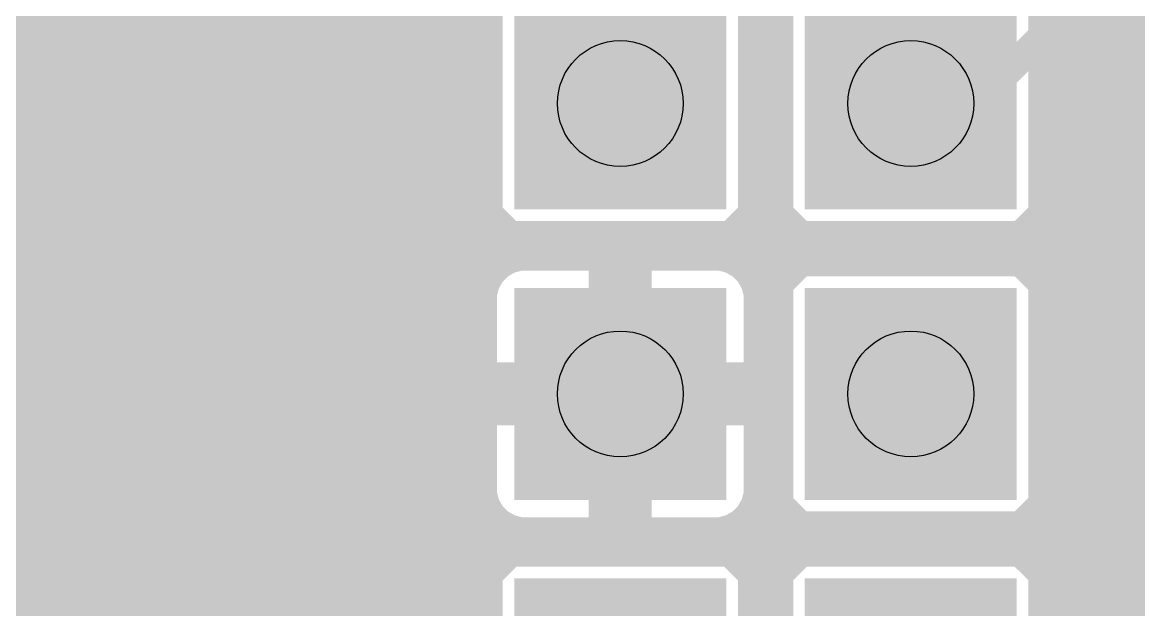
# Model space of a CAD drawing. Extents: x 0 to 10.8, y 0 to 6.1.
# Drawn here: x 4.0871 to 4.4713, y 1.7009 to 1.9032 of the extents above; entities that cross this region are included whole.
import ezdxf

# ---------------------------------------------------------------- set-up
doc = ezdxf.new("R2010")
doc.units = 0
for name, color, linetype in [('1', 22, 'CONTINUOUS'), ('116', 253, 'CONTINUOUS'), ('16', 175, 'CONTINUOUS'), ('17', 82, 'CONTINUOUS'), ('21', 253, 'CONTINUOUS'), ('29', 253, 'CONTINUOUS'), ('30', 253, 'CONTINUOUS'), ('44', 253, 'CONTINUOUS')]:
    doc.layers.add(name, color=color, linetype=linetype)

# ---------------------------------------------------------------- blocks, each defined once
blk = doc.blocks.new('SQUAREP')
blk.add_solid([(-0.5, -0.5), (0.5, -0.5), (-0.5, 0.5), (0.5, 0.5)])

msp = doc.modelspace()

# ---------------------------------------------------------------- linework, layer by layer
at = {"layer": '1'}
for points, const_width in [([(5.25, 2.71), (4.42, 1.88)], 0.01), ([(5.27, 2.7), (4.465, 1.895)], 0.01), ([(4.244433, 1.914303), (4.244433, 1.836087)], 0.016), ([(4.34139, 1.836087), (4.34139, 1.914303)], 0.016), ([(4.344433, 1.914303), (4.344433, 1.836087)], 0.016), ([(3.920449, 1.904), (4.244433, 1.904)], 0.016), ([(4.34139, 1.904), (4.344433, 1.904)], 0.016), ([(4.465, 1.895), (4.465, 1.63)], 0.01), ([(3.920449, 1.888), (4.244433, 1.888)], 0.016), ([(4.34139, 1.888), (4.344433, 1.888)], 0.016), ([(4.395, 1.88), (4.392913, 1.875197)], 0.01), ([(4.42, 1.88), (4.395, 1.88)], 0.01), ([(3.920449, 1.872), (4.244433, 1.872)], 0.016), ([(4.34139, 1.872), (4.344433, 1.872)], 0.016), ([(4.44139, 1.871693), (4.444, 1.874307)], 0.016), ([(4.44139, 1.836087), (4.44139, 1.871693)], 0.016), ([(4.441693, 1.872), (4.444, 1.872)], 0.016), ([(4.444, 1.874307), (4.444, 1.638697)], 0.016), ([(3.912457, 1.856), (4.244433, 1.856)], 0.016), ([(4.34139, 1.856), (4.344433, 1.856)], 0.016), ([(4.44139, 1.856), (4.444, 1.856)], 0.016), ([(3.624693, 1.84), (4.244433, 1.84)], 0.016), ([(4.34139, 1.84), (4.344433, 1.84)], 0.016), ([(4.44139, 1.84), (4.444, 1.84)], 0.016), ([(4.244433, 1.836087), (4.253803, 1.826717)], 0.016), ([(4.33202, 1.826717), (4.34139, 1.836087)], 0.016), ([(4.344433, 1.836087), (4.353803, 1.826717)], 0.016), ([(4.43202, 1.826717), (4.44139, 1.836087)], 0.016), ([(4.258059, 1.825673), (4.253484, 1.824445)], 0.016), ([(4.253803, 1.826717), (4.33202, 1.826717)], 0.016), ([(4.290079, 1.825673), (4.258059, 1.825673)], 0.016), ([(4.290079, 1.778047), (4.290079, 1.825673)], 0.016), ([(4.327764, 1.825673), (4.29574, 1.825673)], 0.016), ([(4.29574, 1.825673), (4.29574, 1.778047)], 0.016), ([(4.332339, 1.824445), (4.327764, 1.825673)], 0.016), ([(4.353803, 1.826717), (4.43202, 1.826717)], 0.016), ([(3.640693, 1.824), (4.252713, 1.824)], 0.016), ([(4.249378, 1.822079), (4.246028, 1.818728)], 0.016), ([(4.253484, 1.824445), (4.249378, 1.822079)], 0.016), ([(4.290079, 1.824), (4.29574, 1.824)], 0.016), ([(4.336445, 1.822079), (4.332339, 1.824445)], 0.016), ([(4.333114, 1.824), (4.444, 1.824)], 0.016), ([(4.339795, 1.818728), (4.336445, 1.822079)], 0.016), ([(4.353803, 1.823673), (4.344433, 1.814303)], 0.016), ([(4.43202, 1.823673), (4.353803, 1.823673)], 0.016), ([(4.44139, 1.814303), (4.43202, 1.823673)], 0.016), ([(4.246028, 1.818728), (4.243661, 1.814622)], 0.016), ([(4.342161, 1.814622), (4.339795, 1.818728)], 0.016), ([(4.243661, 1.814622), (4.242433, 1.810047)], 0.016), ([(4.34339, 1.810047), (4.342161, 1.814622)], 0.016), ([(4.344433, 1.814303), (4.344433, 1.736087)], 0.016), ([(4.44139, 1.736087), (4.44139, 1.814303)], 0.016), ([(4.242433, 1.810047), (4.242433, 1.778024)], 0.016), ([(4.34339, 1.778024), (4.34339, 1.810047)], 0.016), ([(3.656693, 1.808), (4.242433, 1.808)], 0.016), ([(4.290079, 1.808), (4.29574, 1.808)], 0.016), ([(4.34339, 1.808), (4.344433, 1.808)], 0.016), ([(4.44139, 1.808), (4.444, 1.808)], 0.016), ([(3.672693, 1.792), (4.242433, 1.792)], 0.016), ([(4.290079, 1.792), (4.29574, 1.792)], 0.016), ([(4.34339, 1.792), (4.344433, 1.792)], 0.016), ([(4.44139, 1.792), (4.444, 1.792)], 0.016), ([(3.688693, 1.776), (4.290059, 1.776)], 0.016), ([(4.242433, 1.778024), (4.290059, 1.778024)], 0.016), ([(4.290059, 1.778024), (4.290059, 1.772362)], 0.016), ([(4.29574, 1.778047), (4.290079, 1.778047)], 0.016), ([(4.295764, 1.772362), (4.295764, 1.778024)], 0.016), ([(4.295764, 1.778024), (4.34339, 1.778024)], 0.016), ([(4.295764, 1.776), (4.344433, 1.776)], 0.016), ([(4.44139, 1.776), (4.444, 1.776)], 0.016), ([(4.290059, 1.772362), (4.242433, 1.772362)], 0.016), ([(4.242433, 1.772362), (4.242433, 1.740343)], 0.016), ([(4.290079, 1.724717), (4.290079, 1.772343)], 0.016), ([(4.290079, 1.772343), (4.29574, 1.772343)], 0.016), ([(4.29574, 1.772343), (4.29574, 1.724717)], 0.016), ([(4.34339, 1.772362), (4.295764, 1.772362)], 0.016), ([(4.34339, 1.740343), (4.34339, 1.772362)], 0.016), ([(3.704693, 1.76), (4.242433, 1.76)], 0.016), ([(4.290079, 1.76), (4.29574, 1.76)], 0.016), ([(4.34339, 1.76), (4.344433, 1.76)], 0.016), ([(4.44139, 1.76), (4.444, 1.76)], 0.016), ([(3.720693, 1.744), (4.242433, 1.744)], 0.016), ([(4.290079, 1.744), (4.29574, 1.744)], 0.016), ([(4.34339, 1.744), (4.344433, 1.744)], 0.016), ([(4.44139, 1.744), (4.444, 1.744)], 0.016), ([(4.242433, 1.740343), (4.243661, 1.735768)], 0.016), ([(4.342161, 1.735768), (4.34339, 1.740343)], 0.016), ([(4.243661, 1.735768), (4.246028, 1.731661)], 0.016), ([(4.339795, 1.731661), (4.342161, 1.735768)], 0.016), ([(4.344433, 1.736087), (4.353803, 1.726717)], 0.016), ([(4.43202, 1.726717), (4.44139, 1.736087)], 0.016), ([(4.246028, 1.731661), (4.249378, 1.728311)], 0.016), ([(4.336445, 1.728311), (4.339795, 1.731661)], 0.016), ([(3.736693, 1.728), (4.249917, 1.728)], 0.016), ([(4.249378, 1.728311), (4.253484, 1.725945)], 0.016), ([(4.253484, 1.725945), (4.258059, 1.724717)], 0.016), ([(4.290079, 1.728), (4.29574, 1.728)], 0.016), ([(4.327764, 1.724717), (4.332339, 1.725945)], 0.016), ([(4.332339, 1.725945), (4.336445, 1.728311)], 0.016), ([(4.335902, 1.728), (4.35252, 1.728)], 0.016), ([(4.353803, 1.726717), (4.43202, 1.726717)], 0.016), ([(4.433303, 1.728), (4.444, 1.728)], 0.016), ([(4.253803, 1.723673), (4.244433, 1.714303)], 0.016), ([(4.33202, 1.723673), (4.253803, 1.723673)], 0.016), ([(4.258059, 1.724717), (4.290079, 1.724717)], 0.016), ([(4.29574, 1.724717), (4.327764, 1.724717)], 0.016), ([(4.34139, 1.714303), (4.33202, 1.723673)], 0.016), ([(4.353803, 1.723673), (4.344433, 1.714303)], 0.016), ([(4.43202, 1.723673), (4.353803, 1.723673)], 0.016), ([(4.44139, 1.714303), (4.43202, 1.723673)], 0.016), ([(4.244433, 1.714303), (4.244433, 1.710996)], 0.016), ([(4.34139, 1.636087), (4.34139, 1.714303)], 0.016), ([(4.344433, 1.714303), (4.344433, 1.636087)], 0.016), ([(4.44139, 1.636087), (4.44139, 1.714303)], 0.016), ([(3.752693, 1.712), (4.244433, 1.712)], 0.016), ([(4.244433, 1.710996), (3.753697, 1.710996)], 0.016), ([(4.34139, 1.712), (4.344433, 1.712)], 0.016), ([(4.44139, 1.712), (4.444, 1.712)], 0.016), ([(4.34139, 1.696), (4.344433, 1.696)], 0.016), ([(4.44139, 1.696), (4.444, 1.696)], 0.016)]:
    msp.add_lwpolyline(points, dxfattribs=dict(at, const_width=const_width))
for points, const_width in [([(4.244433, 1.9, 1), (4.244433, 1.908)], 0.008), ([(4.34139, 1.908, 1), (4.34139, 1.9)], 0.008), ([(4.344433, 1.9, 1), (4.344433, 1.908)], 0.008), ([(4.4675, 1.895, 1), (4.4625, 1.895)], 0.005), ([(4.463232, 1.896768, 1), (4.466768, 1.893232)], 0.005), ([(4.244433, 1.884, 1), (4.244433, 1.892)], 0.008), ([(4.34139, 1.892, 1), (4.34139, 1.884)], 0.008), ([(4.344433, 1.884, 1), (4.344433, 1.892)], 0.008), ([(4.395, 1.8825, 1), (4.395, 1.8775)], 0.005), ([(4.397293, 1.879004, 1), (4.392707, 1.880996)], 0.005), ([(4.418232, 1.881768, 1), (4.421768, 1.878232)], 0.005), ([(4.42, 1.8775, 1), (4.42, 1.8825)], 0.005), ([(4.244433, 1.868, 1), (4.244433, 1.876)], 0.008), ([(4.34139, 1.876, 1), (4.34139, 1.868)], 0.008), ([(4.344433, 1.868, 1), (4.344433, 1.876)], 0.008), ([(4.44539, 1.871693, 1), (4.43739, 1.871693)], 0.008), ([(4.441693, 1.876, 1), (4.441693, 1.868)], 0.008), ([(4.448, 1.874307, 1), (4.44, 1.874307)], 0.008), ([(4.446831, 1.871481, 1), (4.441169, 1.877133)], 0.008), ([(4.444, 1.868, 1), (4.444, 1.876)], 0.008), ([(4.39062, 1.876193, 1), (4.395206, 1.874201)], 0.005), ([(4.438559, 1.874519, 1), (4.44422, 1.868867)], 0.008), ([(4.244433, 1.852, 1), (4.244433, 1.86)], 0.008), ([(4.34139, 1.86, 1), (4.34139, 1.852)], 0.008), ([(4.344433, 1.852, 1), (4.344433, 1.86)], 0.008), ([(4.44139, 1.86, 1), (4.44139, 1.852)], 0.008), ([(4.444, 1.852, 1), (4.444, 1.86)], 0.008), ([(4.244433, 1.836, 1), (4.244433, 1.844)], 0.008), ([(4.34139, 1.844, 1), (4.34139, 1.836)], 0.008), ([(4.344433, 1.836, 1), (4.344433, 1.844)], 0.008), ([(4.44139, 1.844, 1), (4.44139, 1.836)], 0.008), ([(4.444, 1.836, 1), (4.444, 1.844)], 0.008), ([(4.247261, 1.838915, 1), (4.241605, 1.833258)], 0.008), ([(4.344218, 1.833258, 1), (4.338561, 1.838915)], 0.008), ([(4.347261, 1.838915, 1), (4.341605, 1.833258)], 0.008), ([(4.444218, 1.833258, 1), (4.438561, 1.838915)], 0.008), ([(4.240433, 1.836087, 1), (4.248433, 1.836087)], 0.008), ([(4.33739, 1.836087, 1), (4.34539, 1.836087)], 0.008), ([(4.340433, 1.836087, 1), (4.348433, 1.836087)], 0.008), ([(4.43739, 1.836087, 1), (4.44539, 1.836087)], 0.008), ([(4.253803, 1.830717, 1), (4.253803, 1.822717)], 0.008), ([(4.250975, 1.823888, 1), (4.256632, 1.829545)], 0.008), ([(4.258059, 1.829673, 1), (4.258059, 1.821673)], 0.008), ([(4.259096, 1.82181, 1), (4.257022, 1.829536)], 0.008), ([(4.294079, 1.825673, 1), (4.286079, 1.825673)], 0.008), ([(4.290079, 1.821673, 1), (4.290079, 1.829673)], 0.008), ([(4.29574, 1.829673, 1), (4.29574, 1.821673)], 0.008), ([(4.29974, 1.825673, 1), (4.29174, 1.825673)], 0.008), ([(4.328801, 1.829536, 1), (4.326727, 1.82181)], 0.008), ([(4.327764, 1.821673, 1), (4.327764, 1.829673)], 0.008), ([(4.329191, 1.829545, 1), (4.334848, 1.823888)], 0.008), ([(4.33202, 1.822717, 1), (4.33202, 1.830717)], 0.008), ([(4.353803, 1.830717, 1), (4.353803, 1.822717)], 0.008), ([(4.350975, 1.823888, 1), (4.356632, 1.829545)], 0.008), ([(4.429191, 1.829545, 1), (4.434848, 1.823888)], 0.008), ([(4.43202, 1.822717, 1), (4.43202, 1.830717)], 0.008), ([(4.247381, 1.825545, 1), (4.251375, 1.818613)], 0.008), ([(4.252206, 1.81925, 1), (4.24655, 1.824907)], 0.008), ([(4.252447, 1.828308, 1), (4.254522, 1.820582)], 0.008), ([(4.255481, 1.820979, 1), (4.251487, 1.827911)], 0.008), ([(4.252713, 1.82, 1), (4.252713, 1.828)], 0.008), ([(4.290079, 1.828, 1), (4.290079, 1.82)], 0.008), ([(4.29574, 1.82, 1), (4.29574, 1.828)], 0.008), ([(4.334336, 1.827911, 1), (4.330342, 1.820979)], 0.008), ([(4.333114, 1.828, 1), (4.333114, 1.82)], 0.008), ([(4.331301, 1.820582, 1), (4.333376, 1.828308)], 0.008), ([(4.339273, 1.824907, 1), (4.333616, 1.81925)], 0.008), ([(4.334448, 1.818613, 1), (4.338442, 1.825545)], 0.008), ([(4.353803, 1.827673, 1), (4.353803, 1.819673)], 0.008), ([(4.356632, 1.820845, 1), (4.350975, 1.826502)], 0.008), ([(4.434848, 1.826502, 1), (4.429191, 1.820845)], 0.008), ([(4.43202, 1.819673, 1), (4.43202, 1.827673)], 0.008), ([(4.444, 1.82, 1), (4.444, 1.828)], 0.008), ([(4.243199, 1.821557, 1), (4.248856, 1.8159)], 0.008), ([(4.249493, 1.816731, 1), (4.242562, 1.820725)], 0.008), ([(4.343261, 1.820725, 1), (4.336329, 1.816731)], 0.008), ([(4.336967, 1.8159, 1), (4.342624, 1.821557)], 0.008), ([(4.247525, 1.813585, 1), (4.239798, 1.815659)], 0.008), ([(4.346025, 1.815659, 1), (4.338298, 1.813585)], 0.008), ([(4.348433, 1.814303, 1), (4.340433, 1.814303)], 0.008), ([(4.44539, 1.814303, 1), (4.43739, 1.814303)], 0.008), ([(4.246433, 1.810047, 1), (4.238433, 1.810047)], 0.008), ([(4.240196, 1.816619, 1), (4.247127, 1.812625)], 0.008), ([(4.338696, 1.812625, 1), (4.345627, 1.816619)], 0.008), ([(4.34739, 1.810047, 1), (4.33939, 1.810047)], 0.008), ([(4.341605, 1.817132, 1), (4.347261, 1.811475)], 0.008), ([(4.438561, 1.811475, 1), (4.444218, 1.817132)], 0.008), ([(4.23857, 1.811085, 1), (4.246296, 1.80901)], 0.008), ([(4.242433, 1.804, 1), (4.242433, 1.812)], 0.008), ([(4.290079, 1.812, 1), (4.290079, 1.804)], 0.008), ([(4.29574, 1.804, 1), (4.29574, 1.812)], 0.008), ([(4.34339, 1.812, 1), (4.34339, 1.804)], 0.008), ([(4.339527, 1.80901, 1), (4.347253, 1.811085)], 0.008), ([(4.344433, 1.804, 1), (4.344433, 1.812)], 0.008), ([(4.44139, 1.812, 1), (4.44139, 1.804)], 0.008), ([(4.444, 1.804, 1), (4.444, 1.812)], 0.008), ([(4.242433, 1.788, 1), (4.242433, 1.796)], 0.008), ([(4.290079, 1.796, 1), (4.290079, 1.788)], 0.008), ([(4.29574, 1.788, 1), (4.29574, 1.796)], 0.008), ([(4.34339, 1.796, 1), (4.34339, 1.788)], 0.008), ([(4.344433, 1.788, 1), (4.344433, 1.796)], 0.008), ([(4.44139, 1.796, 1), (4.44139, 1.788)], 0.008), ([(4.444, 1.788, 1), (4.444, 1.796)], 0.008), ([(4.242433, 1.782024, 1), (4.242433, 1.774024)], 0.008), ([(4.294059, 1.778024, 1), (4.286059, 1.778024)], 0.008), ([(4.290079, 1.782047, 1), (4.290079, 1.774047)], 0.008), ([(4.290059, 1.774024, 1), (4.290059, 1.782024)], 0.008), ([(4.290059, 1.772, 1), (4.290059, 1.78)], 0.008), ([(4.299764, 1.778024, 1), (4.291764, 1.778024)], 0.008), ([(4.295764, 1.782024, 1), (4.295764, 1.774024)], 0.008), ([(4.295764, 1.78, 1), (4.295764, 1.772)], 0.008), ([(4.29574, 1.774047, 1), (4.29574, 1.782047)], 0.008), ([(4.34339, 1.774024, 1), (4.34339, 1.782024)], 0.008), ([(4.344433, 1.772, 1), (4.344433, 1.78)], 0.008), ([(4.44139, 1.78, 1), (4.44139, 1.772)], 0.008), ([(4.444, 1.772, 1), (4.444, 1.78)], 0.008), ([(4.238433, 1.778024, 1), (4.246433, 1.778024)], 0.008), ([(4.242433, 1.776362, 1), (4.242433, 1.768362)], 0.008), ([(4.246433, 1.772362, 1), (4.238433, 1.772362)], 0.008), ([(4.286079, 1.778047, 1), (4.294079, 1.778047)], 0.008), ([(4.294079, 1.772343, 1), (4.286079, 1.772343)], 0.008), ([(4.290079, 1.776343, 1), (4.290079, 1.768343)], 0.008), ([(4.290059, 1.768362, 1), (4.290059, 1.776362)], 0.008), ([(4.29174, 1.778047, 1), (4.29974, 1.778047)], 0.008), ([(4.29974, 1.772343, 1), (4.29174, 1.772343)], 0.008), ([(4.295764, 1.776362, 1), (4.295764, 1.768362)], 0.008), ([(4.29574, 1.768343, 1), (4.29574, 1.776343)], 0.008), ([(4.33939, 1.778024, 1), (4.34739, 1.778024)], 0.008), ([(4.34739, 1.772362, 1), (4.33939, 1.772362)], 0.008), ([(4.34339, 1.768362, 1), (4.34339, 1.776362)], 0.008), ([(4.286059, 1.772362, 1), (4.294059, 1.772362)], 0.008), ([(4.291764, 1.772362, 1), (4.299764, 1.772362)], 0.008), ([(4.242433, 1.756, 1), (4.242433, 1.764)], 0.008), ([(4.290079, 1.764, 1), (4.290079, 1.756)], 0.008), ([(4.29574, 1.756, 1), (4.29574, 1.764)], 0.008), ([(4.34339, 1.764, 1), (4.34339, 1.756)], 0.008), ([(4.344433, 1.756, 1), (4.344433, 1.764)], 0.008), ([(4.44139, 1.764, 1), (4.44139, 1.756)], 0.008), ([(4.444, 1.756, 1), (4.444, 1.764)], 0.008), ([(4.242433, 1.74, 1), (4.242433, 1.748)], 0.008), ([(4.290079, 1.748, 1), (4.290079, 1.74)], 0.008), ([(4.29574, 1.74, 1), (4.29574, 1.748)], 0.008), ([(4.34339, 1.748, 1), (4.34339, 1.74)], 0.008), ([(4.344433, 1.74, 1), (4.344433, 1.748)], 0.008), ([(4.44139, 1.748, 1), (4.44139, 1.74)], 0.008), ([(4.444, 1.74, 1), (4.444, 1.748)], 0.008), ([(4.246296, 1.74138, 1), (4.23857, 1.739305)], 0.008), ([(4.347253, 1.739305, 1), (4.339527, 1.74138)], 0.008), ([(4.238433, 1.740343, 1), (4.246433, 1.740343)], 0.008), ([(4.247127, 1.737765, 1), (4.240196, 1.733771)], 0.008), ([(4.239798, 1.73473, 1), (4.247525, 1.736805)], 0.008), ([(4.338298, 1.736805, 1), (4.346025, 1.73473)], 0.008), ([(4.345627, 1.733771, 1), (4.338696, 1.737765)], 0.008), ([(4.33939, 1.740343, 1), (4.34739, 1.740343)], 0.008), ([(4.347261, 1.738915, 1), (4.341605, 1.733258)], 0.008), ([(4.444218, 1.733258, 1), (4.438561, 1.738915)], 0.008), ([(4.248856, 1.73449, 1), (4.243199, 1.728833)], 0.008), ([(4.242562, 1.729664, 1), (4.249493, 1.733658)], 0.008), ([(4.336329, 1.733658, 1), (4.343261, 1.729664)], 0.008), ([(4.342624, 1.728833, 1), (4.336967, 1.73449)], 0.008), ([(4.340433, 1.736087, 1), (4.348433, 1.736087)], 0.008), ([(4.43739, 1.736087, 1), (4.44539, 1.736087)], 0.008), ([(4.251375, 1.731777, 1), (4.247381, 1.724845)], 0.008), ([(4.24655, 1.725483, 1), (4.252206, 1.731139)], 0.008), ([(4.254522, 1.729808, 1), (4.252447, 1.722082)], 0.008), ([(4.249917, 1.724, 1), (4.249917, 1.732)], 0.008), ([(4.251487, 1.722479, 1), (4.255481, 1.729411)], 0.008), ([(4.290079, 1.732, 1), (4.290079, 1.724)], 0.008), ([(4.29574, 1.724, 1), (4.29574, 1.732)], 0.008), ([(4.330342, 1.729411, 1), (4.334336, 1.722479)], 0.008), ([(4.333376, 1.722082, 1), (4.331301, 1.729808)], 0.008), ([(4.335902, 1.732, 1), (4.335902, 1.724)], 0.008), ([(4.333616, 1.731139, 1), (4.339273, 1.725483)], 0.008), ([(4.338442, 1.724845, 1), (4.334448, 1.731777)], 0.008), ([(4.353803, 1.730717, 1), (4.353803, 1.722717)], 0.008), ([(4.350975, 1.723888, 1), (4.356632, 1.729545)], 0.008), ([(4.35252, 1.724, 1), (4.35252, 1.732)], 0.008), ([(4.429191, 1.729545, 1), (4.434848, 1.723888)], 0.008), ([(4.433303, 1.732, 1), (4.433303, 1.724)], 0.008), ([(4.43202, 1.722717, 1), (4.43202, 1.730717)], 0.008), ([(4.444, 1.724, 1), (4.444, 1.732)], 0.008), ([(4.253803, 1.727673, 1), (4.253803, 1.719673)], 0.008), ([(4.256632, 1.720845, 1), (4.250975, 1.726502)], 0.008), ([(4.258059, 1.728717, 1), (4.258059, 1.720717)], 0.008), ([(4.257022, 1.720853, 1), (4.259096, 1.72858)], 0.008), ([(4.290079, 1.720717, 1), (4.290079, 1.728717)], 0.008), ([(4.29574, 1.728717, 1), (4.29574, 1.720717)], 0.008), ([(4.326727, 1.72858, 1), (4.328801, 1.720853)], 0.008), ([(4.327764, 1.720717, 1), (4.327764, 1.728717)], 0.008), ([(4.334848, 1.726502, 1), (4.329191, 1.720845)], 0.008), ([(4.33202, 1.719673, 1), (4.33202, 1.727673)], 0.008), ([(4.353803, 1.727673, 1), (4.353803, 1.719673)], 0.008), ([(4.356632, 1.720845, 1), (4.350975, 1.726502)], 0.008), ([(4.434848, 1.726502, 1), (4.429191, 1.720845)], 0.008), ([(4.43202, 1.719673, 1), (4.43202, 1.727673)], 0.008), ([(4.286079, 1.724717, 1), (4.294079, 1.724717)], 0.008), ([(4.29174, 1.724717, 1), (4.29974, 1.724717)], 0.008), ([(4.248433, 1.714303, 1), (4.240433, 1.714303)], 0.008), ([(4.34539, 1.714303, 1), (4.33739, 1.714303)], 0.008), ([(4.348433, 1.714303, 1), (4.340433, 1.714303)], 0.008), ([(4.44539, 1.714303, 1), (4.43739, 1.714303)], 0.008), ([(4.241605, 1.717132, 1), (4.247261, 1.711475)], 0.008), ([(4.244433, 1.708, 1), (4.244433, 1.716)], 0.008), ([(4.244433, 1.706996, 1), (4.244433, 1.714996)], 0.008), ([(4.34139, 1.716, 1), (4.34139, 1.708)], 0.008), ([(4.338561, 1.711475, 1), (4.344218, 1.717132)], 0.008), ([(4.341605, 1.717132, 1), (4.347261, 1.711475)], 0.008), ([(4.344433, 1.708, 1), (4.344433, 1.716)], 0.008), ([(4.44139, 1.716, 1), (4.44139, 1.708)], 0.008), ([(4.438561, 1.711475, 1), (4.444218, 1.717132)], 0.008), ([(4.444, 1.708, 1), (4.444, 1.716)], 0.008), ([(4.240433, 1.710996, 1), (4.248433, 1.710996)], 0.008), ([(4.34139, 1.7, 1), (4.34139, 1.692)], 0.008), ([(4.344433, 1.692, 1), (4.344433, 1.7)], 0.008), ([(4.44139, 1.7, 1), (4.44139, 1.692)], 0.008), ([(4.444, 1.692, 1), (4.444, 1.7)], 0.008)]:
    msp.add_lwpolyline(points, format="xyb", dxfattribs=dict(at, const_width=const_width))
at = {"layer": '116', "const_width": 0.017717}
for points in [[(4.292913, 1.860433, 1), (4.292913, 1.889961, 1), (4.292913, 1.860433)], [(4.392913, 1.860433, 1), (4.392913, 1.889961, 1), (4.392913, 1.860433)], [(4.292913, 1.760433, 1), (4.292913, 1.789961, 1), (4.292913, 1.760433)], [(4.392913, 1.760433, 1), (4.392913, 1.789961, 1), (4.392913, 1.760433)]]:
    msp.add_lwpolyline(points, format="xyb", dxfattribs=at)
at = {"layer": '16', "const_width": 0.016}
for points in [[(4.244433, 1.914303), (4.244433, 1.836087)], [(4.34139, 1.836087), (4.34139, 1.914303)], [(4.344433, 1.914303), (4.344433, 1.836087)], [(4.44139, 1.836087), (4.44139, 1.914303)], [(3.699154, 1.904), (4.244433, 1.904)], [(4.34139, 1.904), (4.344433, 1.904)], [(4.44139, 1.904), (8.186299, 1.904)], [(3.683154, 1.888), (4.244433, 1.888)], [(4.34139, 1.888), (4.344433, 1.888)], [(4.44139, 1.888), (8.202299, 1.888)], [(3.667154, 1.872), (4.244433, 1.872)], [(4.34139, 1.872), (4.344433, 1.872)], [(4.44139, 1.872), (8.218299, 1.872)], [(3.651154, 1.856), (4.244433, 1.856)], [(4.34139, 1.856), (4.344433, 1.856)], [(4.44139, 1.856), (8.234299, 1.856)], [(3.635154, 1.84), (4.244433, 1.84)], [(4.34139, 1.84), (4.344433, 1.84)], [(4.44139, 1.84), (9.030299, 1.84)], [(4.244433, 1.836087), (4.253803, 1.826717)], [(4.33202, 1.826717), (4.34139, 1.836087)], [(4.344433, 1.836087), (4.353803, 1.826717)], [(4.43202, 1.826717), (4.44139, 1.836087)], [(4.258059, 1.825673), (4.253484, 1.824445)], [(4.253803, 1.826717), (4.33202, 1.826717)], [(4.290079, 1.825673), (4.258059, 1.825673)], [(4.290079, 1.778047), (4.290079, 1.825673)], [(4.327764, 1.825673), (4.29574, 1.825673)], [(4.29574, 1.825673), (4.29574, 1.778047)], [(4.332339, 1.824445), (4.327764, 1.825673)], [(4.353803, 1.826717), (4.43202, 1.826717)], [(3.619154, 1.824), (4.252713, 1.824)], [(4.249378, 1.822079), (4.246028, 1.818728)], [(4.253484, 1.824445), (4.249378, 1.822079)], [(4.290079, 1.824), (4.29574, 1.824)], [(4.336445, 1.822079), (4.332339, 1.824445)], [(4.333114, 1.824), (9.046299, 1.824)], [(4.339795, 1.818728), (4.336445, 1.822079)], [(4.353803, 1.823673), (4.344433, 1.814303)], [(4.43202, 1.823673), (4.353803, 1.823673)], [(4.44139, 1.814303), (4.43202, 1.823673)], [(4.246028, 1.818728), (4.243661, 1.814622)], [(4.342161, 1.814622), (4.339795, 1.818728)], [(4.243661, 1.814622), (4.242433, 1.810047)], [(4.34339, 1.810047), (4.342161, 1.814622)], [(4.344433, 1.814303), (4.344433, 1.736087)], [(4.44139, 1.736087), (4.44139, 1.814303)], [(4.242433, 1.810047), (4.242433, 1.778024)], [(4.34339, 1.778024), (4.34339, 1.810047)], [(3.603154, 1.808), (4.242433, 1.808)], [(4.290079, 1.808), (4.29574, 1.808)], [(4.34339, 1.808), (4.344433, 1.808)], [(4.44139, 1.808), (9.062299, 1.808)], [(3.587154, 1.792), (4.242433, 1.792)], [(4.290079, 1.792), (4.29574, 1.792)], [(4.34339, 1.792), (4.344433, 1.792)], [(4.44139, 1.792), (9.078299, 1.792)], [(3.571154, 1.776), (4.290059, 1.776)], [(4.242433, 1.778024), (4.290059, 1.778024)], [(4.290059, 1.778024), (4.290059, 1.772362)], [(4.29574, 1.778047), (4.290079, 1.778047)], [(4.295764, 1.772362), (4.295764, 1.778024)], [(4.295764, 1.778024), (4.34339, 1.778024)], [(4.295764, 1.776), (4.344433, 1.776)], [(4.44139, 1.776), (9.094299, 1.776)], [(4.290059, 1.772362), (4.242433, 1.772362)], [(4.242433, 1.772362), (4.242433, 1.740343)], [(4.290079, 1.724717), (4.290079, 1.772343)], [(4.290079, 1.772343), (4.29574, 1.772343)], [(4.29574, 1.772343), (4.29574, 1.724717)], [(4.34339, 1.772362), (4.295764, 1.772362)], [(4.34339, 1.740343), (4.34339, 1.772362)], [(3.555154, 1.76), (4.242433, 1.76)], [(4.290079, 1.76), (4.29574, 1.76)], [(4.34339, 1.76), (4.344433, 1.76)], [(4.44139, 1.76), (9.110299, 1.76)], [(3.539154, 1.744), (4.242433, 1.744)], [(4.290079, 1.744), (4.29574, 1.744)], [(4.34339, 1.744), (4.344433, 1.744)], [(4.44139, 1.744), (9.126299, 1.744)], [(4.242433, 1.740343), (4.243661, 1.735768)], [(4.342161, 1.735768), (4.34339, 1.740343)], [(4.243661, 1.735768), (4.246028, 1.731661)], [(4.339795, 1.731661), (4.342161, 1.735768)], [(4.344433, 1.736087), (4.353803, 1.726717)], [(4.43202, 1.726717), (4.44139, 1.736087)], [(4.246028, 1.731661), (4.249378, 1.728311)], [(4.336445, 1.728311), (4.339795, 1.731661)], [(3.523154, 1.728), (4.249917, 1.728)], [(4.249378, 1.728311), (4.253484, 1.725945)], [(4.253484, 1.725945), (4.258059, 1.724717)], [(4.290079, 1.728), (4.29574, 1.728)], [(4.327764, 1.724717), (4.332339, 1.725945)], [(4.332339, 1.725945), (4.336445, 1.728311)], [(4.335902, 1.728), (4.35252, 1.728)], [(4.353803, 1.726717), (4.43202, 1.726717)], [(4.433303, 1.728), (9.142299, 1.728)], [(4.253803, 1.723673), (4.244433, 1.714303)], [(4.33202, 1.723673), (4.253803, 1.723673)], [(4.258059, 1.724717), (4.290079, 1.724717)], [(4.29574, 1.724717), (4.327764, 1.724717)], [(4.34139, 1.714303), (4.33202, 1.723673)], [(4.353803, 1.723673), (4.344433, 1.714303)], [(4.43202, 1.723673), (4.353803, 1.723673)], [(4.44139, 1.714303), (4.43202, 1.723673)], [(4.244433, 1.714303), (4.244433, 1.636087)], [(4.34139, 1.636087), (4.34139, 1.714303)], [(4.344433, 1.714303), (4.344433, 1.636087)], [(4.44139, 1.636087), (4.44139, 1.714303)], [(3.507154, 1.712), (4.244433, 1.712)], [(4.34139, 1.712), (4.344433, 1.712)], [(4.44139, 1.712), (9.158299, 1.712)], [(3.151154, 1.696), (4.244433, 1.696)], [(4.34139, 1.696), (4.344433, 1.696)], [(4.44139, 1.696), (9.174299, 1.696)]]:
    msp.add_lwpolyline(points, dxfattribs=at)
at = {"layer": '16', "const_width": 0.008}
for points in [[(4.244433, 1.9, 1), (4.244433, 1.908)], [(4.34139, 1.908, 1), (4.34139, 1.9)], [(4.344433, 1.9, 1), (4.344433, 1.908)], [(4.44139, 1.908, 1), (4.44139, 1.9)], [(4.244433, 1.884, 1), (4.244433, 1.892)], [(4.34139, 1.892, 1), (4.34139, 1.884)], [(4.344433, 1.884, 1), (4.344433, 1.892)], [(4.44139, 1.892, 1), (4.44139, 1.884)], [(4.244433, 1.868, 1), (4.244433, 1.876)], [(4.34139, 1.876, 1), (4.34139, 1.868)], [(4.344433, 1.868, 1), (4.344433, 1.876)], [(4.44139, 1.876, 1), (4.44139, 1.868)], [(4.244433, 1.852, 1), (4.244433, 1.86)], [(4.34139, 1.86, 1), (4.34139, 1.852)], [(4.344433, 1.852, 1), (4.344433, 1.86)], [(4.44139, 1.86, 1), (4.44139, 1.852)], [(4.244433, 1.836, 1), (4.244433, 1.844)], [(4.34139, 1.844, 1), (4.34139, 1.836)], [(4.344433, 1.836, 1), (4.344433, 1.844)], [(4.44139, 1.844, 1), (4.44139, 1.836)], [(4.247261, 1.838915, 1), (4.241605, 1.833258)], [(4.344218, 1.833258, 1), (4.338561, 1.838915)], [(4.347261, 1.838915, 1), (4.341605, 1.833258)], [(4.444218, 1.833258, 1), (4.438561, 1.838915)], [(4.240433, 1.836087, 1), (4.248433, 1.836087)], [(4.33739, 1.836087, 1), (4.34539, 1.836087)], [(4.340433, 1.836087, 1), (4.348433, 1.836087)], [(4.43739, 1.836087, 1), (4.44539, 1.836087)], [(4.253803, 1.830717, 1), (4.253803, 1.822717)], [(4.250975, 1.823888, 1), (4.256632, 1.829545)], [(4.258059, 1.829673, 1), (4.258059, 1.821673)], [(4.259096, 1.82181, 1), (4.257022, 1.829536)], [(4.294079, 1.825673, 1), (4.286079, 1.825673)], [(4.290079, 1.821673, 1), (4.290079, 1.829673)], [(4.29574, 1.829673, 1), (4.29574, 1.821673)], [(4.29974, 1.825673, 1), (4.29174, 1.825673)], [(4.328801, 1.829536, 1), (4.326727, 1.82181)], [(4.327764, 1.821673, 1), (4.327764, 1.829673)], [(4.329191, 1.829545, 1), (4.334848, 1.823888)], [(4.33202, 1.822717, 1), (4.33202, 1.830717)], [(4.353803, 1.830717, 1), (4.353803, 1.822717)], [(4.350975, 1.823888, 1), (4.356632, 1.829545)], [(4.429191, 1.829545, 1), (4.434848, 1.823888)], [(4.43202, 1.822717, 1), (4.43202, 1.830717)], [(4.247381, 1.825545, 1), (4.251375, 1.818613)], [(4.252206, 1.81925, 1), (4.24655, 1.824907)], [(4.252447, 1.828308, 1), (4.254522, 1.820582)], [(4.255481, 1.820979, 1), (4.251487, 1.827911)], [(4.252713, 1.82, 1), (4.252713, 1.828)], [(4.290079, 1.828, 1), (4.290079, 1.82)], [(4.29574, 1.82, 1), (4.29574, 1.828)], [(4.334336, 1.827911, 1), (4.330342, 1.820979)], [(4.333114, 1.828, 1), (4.333114, 1.82)], [(4.331301, 1.820582, 1), (4.333376, 1.828308)], [(4.339273, 1.824907, 1), (4.333616, 1.81925)], [(4.334448, 1.818613, 1), (4.338442, 1.825545)], [(4.353803, 1.827673, 1), (4.353803, 1.819673)], [(4.356632, 1.820845, 1), (4.350975, 1.826502)], [(4.434848, 1.826502, 1), (4.429191, 1.820845)], [(4.43202, 1.819673, 1), (4.43202, 1.827673)], [(4.243199, 1.821557, 1), (4.248856, 1.8159)], [(4.249493, 1.816731, 1), (4.242562, 1.820725)], [(4.343261, 1.820725, 1), (4.336329, 1.816731)], [(4.336967, 1.8159, 1), (4.342624, 1.821557)], [(4.247525, 1.813585, 1), (4.239798, 1.815659)], [(4.346025, 1.815659, 1), (4.338298, 1.813585)], [(4.348433, 1.814303, 1), (4.340433, 1.814303)], [(4.44539, 1.814303, 1), (4.43739, 1.814303)], [(4.246433, 1.810047, 1), (4.238433, 1.810047)], [(4.240196, 1.816619, 1), (4.247127, 1.812625)], [(4.338696, 1.812625, 1), (4.345627, 1.816619)], [(4.34739, 1.810047, 1), (4.33939, 1.810047)], [(4.341605, 1.817132, 1), (4.347261, 1.811475)], [(4.438561, 1.811475, 1), (4.444218, 1.817132)], [(4.23857, 1.811085, 1), (4.246296, 1.80901)], [(4.242433, 1.804, 1), (4.242433, 1.812)], [(4.290079, 1.812, 1), (4.290079, 1.804)], [(4.29574, 1.804, 1), (4.29574, 1.812)], [(4.34339, 1.812, 1), (4.34339, 1.804)], [(4.339527, 1.80901, 1), (4.347253, 1.811085)], [(4.344433, 1.804, 1), (4.344433, 1.812)], [(4.44139, 1.812, 1), (4.44139, 1.804)], [(4.242433, 1.788, 1), (4.242433, 1.796)], [(4.290079, 1.796, 1), (4.290079, 1.788)], [(4.29574, 1.788, 1), (4.29574, 1.796)], [(4.34339, 1.796, 1), (4.34339, 1.788)], [(4.344433, 1.788, 1), (4.344433, 1.796)], [(4.44139, 1.796, 1), (4.44139, 1.788)], [(4.242433, 1.782024, 1), (4.242433, 1.774024)], [(4.294059, 1.778024, 1), (4.286059, 1.778024)], [(4.290079, 1.782047, 1), (4.290079, 1.774047)], [(4.290059, 1.774024, 1), (4.290059, 1.782024)], [(4.290059, 1.772, 1), (4.290059, 1.78)], [(4.299764, 1.778024, 1), (4.291764, 1.778024)], [(4.295764, 1.782024, 1), (4.295764, 1.774024)], [(4.295764, 1.78, 1), (4.295764, 1.772)], [(4.29574, 1.774047, 1), (4.29574, 1.782047)], [(4.34339, 1.774024, 1), (4.34339, 1.782024)], [(4.344433, 1.772, 1), (4.344433, 1.78)], [(4.44139, 1.78, 1), (4.44139, 1.772)], [(4.238433, 1.778024, 1), (4.246433, 1.778024)], [(4.242433, 1.776362, 1), (4.242433, 1.768362)], [(4.246433, 1.772362, 1), (4.238433, 1.772362)], [(4.286079, 1.778047, 1), (4.294079, 1.778047)], [(4.294079, 1.772343, 1), (4.286079, 1.772343)], [(4.290079, 1.776343, 1), (4.290079, 1.768343)], [(4.290059, 1.768362, 1), (4.290059, 1.776362)], [(4.29174, 1.778047, 1), (4.29974, 1.778047)], [(4.29974, 1.772343, 1), (4.29174, 1.772343)], [(4.295764, 1.776362, 1), (4.295764, 1.768362)], [(4.29574, 1.768343, 1), (4.29574, 1.776343)], [(4.33939, 1.778024, 1), (4.34739, 1.778024)], [(4.34739, 1.772362, 1), (4.33939, 1.772362)], [(4.34339, 1.768362, 1), (4.34339, 1.776362)], [(4.286059, 1.772362, 1), (4.294059, 1.772362)], [(4.291764, 1.772362, 1), (4.299764, 1.772362)], [(4.242433, 1.756, 1), (4.242433, 1.764)], [(4.290079, 1.764, 1), (4.290079, 1.756)], [(4.29574, 1.756, 1), (4.29574, 1.764)], [(4.34339, 1.764, 1), (4.34339, 1.756)], [(4.344433, 1.756, 1), (4.344433, 1.764)], [(4.44139, 1.764, 1), (4.44139, 1.756)], [(4.242433, 1.74, 1), (4.242433, 1.748)], [(4.290079, 1.748, 1), (4.290079, 1.74)], [(4.29574, 1.74, 1), (4.29574, 1.748)], [(4.34339, 1.748, 1), (4.34339, 1.74)], [(4.344433, 1.74, 1), (4.344433, 1.748)], [(4.44139, 1.748, 1), (4.44139, 1.74)], [(4.246296, 1.74138, 1), (4.23857, 1.739305)], [(4.347253, 1.739305, 1), (4.339527, 1.74138)], [(4.238433, 1.740343, 1), (4.246433, 1.740343)], [(4.247127, 1.737765, 1), (4.240196, 1.733771)], [(4.239798, 1.73473, 1), (4.247525, 1.736805)], [(4.338298, 1.736805, 1), (4.346025, 1.73473)], [(4.345627, 1.733771, 1), (4.338696, 1.737765)], [(4.33939, 1.740343, 1), (4.34739, 1.740343)], [(4.347261, 1.738915, 1), (4.341605, 1.733258)], [(4.444218, 1.733258, 1), (4.438561, 1.738915)], [(4.248856, 1.73449, 1), (4.243199, 1.728833)], [(4.242562, 1.729664, 1), (4.249493, 1.733658)], [(4.336329, 1.733658, 1), (4.343261, 1.729664)], [(4.342624, 1.728833, 1), (4.336967, 1.73449)], [(4.340433, 1.736087, 1), (4.348433, 1.736087)], [(4.43739, 1.736087, 1), (4.44539, 1.736087)], [(4.251375, 1.731777, 1), (4.247381, 1.724845)], [(4.24655, 1.725483, 1), (4.252206, 1.731139)], [(4.254522, 1.729808, 1), (4.252447, 1.722082)], [(4.249917, 1.724, 1), (4.249917, 1.732)], [(4.251487, 1.722479, 1), (4.255481, 1.729411)], [(4.290079, 1.732, 1), (4.290079, 1.724)], [(4.29574, 1.724, 1), (4.29574, 1.732)], [(4.330342, 1.729411, 1), (4.334336, 1.722479)], [(4.333376, 1.722082, 1), (4.331301, 1.729808)], [(4.335902, 1.732, 1), (4.335902, 1.724)], [(4.333616, 1.731139, 1), (4.339273, 1.725483)], [(4.338442, 1.724845, 1), (4.334448, 1.731777)], [(4.353803, 1.730717, 1), (4.353803, 1.722717)], [(4.350975, 1.723888, 1), (4.356632, 1.729545)], [(4.35252, 1.724, 1), (4.35252, 1.732)], [(4.429191, 1.729545, 1), (4.434848, 1.723888)], [(4.433303, 1.732, 1), (4.433303, 1.724)], [(4.43202, 1.722717, 1), (4.43202, 1.730717)], [(4.253803, 1.727673, 1), (4.253803, 1.719673)], [(4.256632, 1.720845, 1), (4.250975, 1.726502)], [(4.258059, 1.728717, 1), (4.258059, 1.720717)], [(4.257022, 1.720853, 1), (4.259096, 1.72858)], [(4.290079, 1.720717, 1), (4.290079, 1.728717)], [(4.29574, 1.728717, 1), (4.29574, 1.720717)], [(4.326727, 1.72858, 1), (4.328801, 1.720853)], [(4.327764, 1.720717, 1), (4.327764, 1.728717)], [(4.334848, 1.726502, 1), (4.329191, 1.720845)], [(4.33202, 1.719673, 1), (4.33202, 1.727673)], [(4.353803, 1.727673, 1), (4.353803, 1.719673)], [(4.356632, 1.720845, 1), (4.350975, 1.726502)], [(4.434848, 1.726502, 1), (4.429191, 1.720845)], [(4.43202, 1.719673, 1), (4.43202, 1.727673)], [(4.286079, 1.724717, 1), (4.294079, 1.724717)], [(4.29174, 1.724717, 1), (4.29974, 1.724717)], [(4.248433, 1.714303, 1), (4.240433, 1.714303)], [(4.34539, 1.714303, 1), (4.33739, 1.714303)], [(4.348433, 1.714303, 1), (4.340433, 1.714303)], [(4.44539, 1.714303, 1), (4.43739, 1.714303)], [(4.241605, 1.717132, 1), (4.247261, 1.711475)], [(4.244433, 1.708, 1), (4.244433, 1.716)], [(4.34139, 1.716, 1), (4.34139, 1.708)], [(4.338561, 1.711475, 1), (4.344218, 1.717132)], [(4.341605, 1.717132, 1), (4.347261, 1.711475)], [(4.344433, 1.708, 1), (4.344433, 1.716)], [(4.44139, 1.716, 1), (4.44139, 1.708)], [(4.438561, 1.711475, 1), (4.444218, 1.717132)], [(4.244433, 1.692, 1), (4.244433, 1.7)], [(4.34139, 1.7, 1), (4.34139, 1.692)], [(4.344433, 1.692, 1), (4.344433, 1.7)], [(4.44139, 1.7, 1), (4.44139, 1.692)]]:
    msp.add_lwpolyline(points, format="xyb", dxfattribs=at)
at = {"layer": '21', "const_width": 0.005}
msp.add_lwpolyline([(4.205512, 0.358661), (4.205512, 3.705118)], dxfattribs=at)
at = {"layer": '44'}
for centre in [(4.292913, 1.875197), (4.392913, 1.875197), (4.292913, 1.775197), (4.392913, 1.775197)]:
    msp.add_circle(centre, 0.021654, dxfattribs=at)

# ---------------------------------------------------------------- block references
at = {"layer": '17', "xscale": 0.064961, "yscale": 0.064961, "rotation": 90}
for p in [(4.292913, 1.875197), (4.292913, 1.875197), (4.392913, 1.875197), (4.392913, 1.875197), (4.292913, 1.775197), (4.292913, 1.775197), (4.392913, 1.775197), (4.392913, 1.775197), (4.292913, 1.675197), (4.292913, 1.675197), (4.392913, 1.675197), (4.392913, 1.675197)]:
    msp.add_blockref('SQUAREP', p, dxfattribs=at)
at = {"layer": '29', "xscale": 0.072961, "yscale": 0.072961, "rotation": 90}
for p in [(4.292913, 1.875197), (4.392913, 1.875197), (4.292913, 1.775197), (4.392913, 1.775197), (4.292913, 1.675197), (4.392913, 1.675197)]:
    msp.add_blockref('SQUAREP', p, dxfattribs=at)
at = {"layer": '30', "xscale": 0.072961, "yscale": 0.072961, "rotation": 90}
for p in [(4.292913, 1.875197), (4.392913, 1.875197), (4.292913, 1.775197), (4.392913, 1.775197), (4.292913, 1.675197), (4.392913, 1.675197)]:
    msp.add_blockref('SQUAREP', p, dxfattribs=at)

doc.saveas('drawing.dxf')
